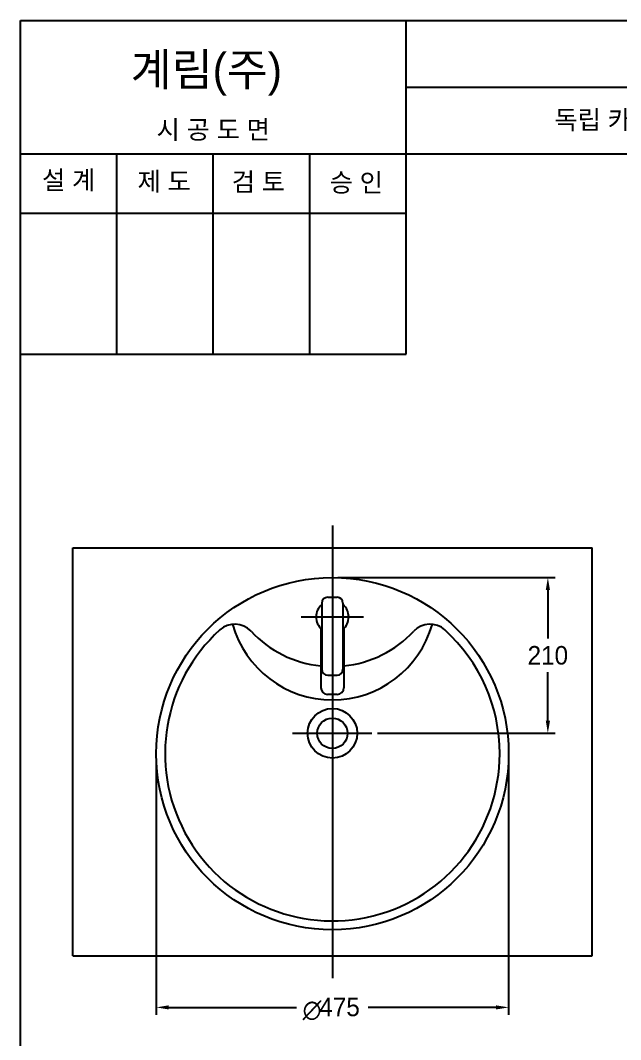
# Model space of a CAD drawing. Header units: millimetres. Extents: x 0 to 3800, y -67 to 2530.
# Drawn here: x 0 to 809, y 1156 to 2530 of the extents above; entities that cross this region are included whole.
import ezdxf
from ezdxf.enums import TextEntityAlignment as Align
from ezdxf.lldxf.tags import DXFTag

# ---------------------------------------------------------------- set-up
doc = ezdxf.new("R2010")
doc.units = ezdxf.units.MM
for name, color, linetype in [('TEXT', 7, 'Continuous'), ('내부선 및 부속', 4, 'Continuous'), ('도각라인', 255, 'Continuous'), ('외형선', 3, 'Continuous'), ('중심선', 1, 'DASHED'), ('치수선', 7, 'Continuous')]:
    doc.layers.add(name, color=color, linetype=linetype)
doc.styles.add('____', font='')
doc.styles.add('타이틀', font='H2GTRM.TTF', dxfattribs={"height": 25})
doc.styles.get('____').set_extended_font_data('굴림')
tags = doc.linetypes.add('DASHDOT', pattern=[70, 31, -13, 13, -13]).pattern_tags.tags
tags[10:11] = [DXFTag(74, 4), DXFTag(75, 0), DXFTag(340, '0'), DXFTag(46, 0.0), DXFTag(50, 0.0), DXFTag(44, 0.0), DXFTag(45, 0.0)]
tags[8:9] = [DXFTag(74, 4), DXFTag(75, 0), DXFTag(340, '0'), DXFTag(46, 0.0), DXFTag(50, 0.0), DXFTag(44, 0.0), DXFTag(45, 0.0)]
tags[6:7] = [DXFTag(74, 4), DXFTag(75, 0), DXFTag(340, '0'), DXFTag(46, 0.0), DXFTag(50, 0.0), DXFTag(44, 0.0), DXFTag(45, 0.0)]
tags[4:5] = [DXFTag(74, 4), DXFTag(75, 0), DXFTag(340, '0'), DXFTag(46, 0.0), DXFTag(50, 0.0), DXFTag(44, 0.0), DXFTag(45, 0.0)]
tags = doc.linetypes.add('DASHED', pattern=[25.72, 12.86, -12.86]).pattern_tags.tags
tags[6:7] = [DXFTag(74, 4), DXFTag(75, 0), DXFTag(340, '0'), DXFTag(46, 0.0), DXFTag(50, 0.0), DXFTag(44, 0.0), DXFTag(45, 0.0)]
tags[4:5] = [DXFTag(74, 4), DXFTag(75, 0), DXFTag(340, '0'), DXFTag(46, 0.0), DXFTag(50, 0.0), DXFTag(44, 0.0), DXFTag(45, 0.0)]
doc.dimstyles.new('MSADIM', dxfattribs={"dimtxt": 33, "dimasz": 17, "dimexe": 10, "dimexo": 7.5, "dimgap": 10, "dimtad": 0, "dimtih": 1, "dimtoh": 1, "dimdec": 0, "dimzin": 1, "dimdsep": 46, "dimtxsty": '____', "dimcen": 11.25, "dimadec": 0, "dimazin": 0, "dimtfac": 1, "dimtdec": 0, "dimtix": 1, "dimtmove": 0, "dimatfit": 3, "dimfxl": 1, "dimtolj": 1, "dimtzin": 1, "dimarcsym": 0})

# ---------------------------------------------------------------- blocks, each defined once
blk = doc.blocks.new('*D2')
at = {"layer": '치수선', "color": 0, "linetype": 'Continuous', "lineweight": -2, "transparency": 16777216}
for p, q in [((428, 1778.7), (720.9, 1778.7)), ((710.9, 1761.7), (710.9, 1696.6)), ((710.9, 1585.7), (710.9, 1650.9)), ((481.3, 1568.7), (720.9, 1568.7))]:
    blk.add_line(p, q, dxfattribs=at)
at = {"layer": '치수선', "color": 0, "linetype": 'Continuous', "transparency": 16777216}
for points in [[(708.1, 1761.7), (713.8, 1761.7), (710.9, 1778.7)], [(708.1, 1585.7), (713.8, 1585.7), (710.9, 1568.7)]]:
    blk.add_solid(points, dxfattribs=at)
at = {"layer": '치수선', "color": 0, "linetype": 'Continuous', "transparency": 16777216, "insert": (710.9, 1673.7), "char_height": 25, "attachment_point": 5, "style": '____'}
blk.add_mtext('\\A1;210', dxfattribs=at)

msp = doc.modelspace()

# ---------------------------------------------------------------- linework, layer by layer
at = {"layer": '내부선 및 부속', "linetype": 'Continuous'}
for p, q in [((70.5, 1818.7), (770.5, 1818.7)), ((70.5, 1268.7), (70.5, 1818.7)), ((770.5, 1268.7), (770.5, 1818.7)), ((414.2, 1752.2), (426.8, 1752.2)), ((406.2, 1744.2), (406.2, 1655)), ((434.8, 1744.2), (434.8, 1655)), ((404.9, 1710.2), (404.9, 1630.2)), ((436, 1710.2), (436, 1630.2)), ((414.2, 1647), (426.8, 1647)), ((427, 1621.2), (413.9, 1621.2)), ((70.5, 1268.7), (770.5, 1268.7))]:
    msp.add_line(p, q, dxfattribs=at)
for radius in [33.5, 20.5]:
    msp.add_circle((420.5, 1568.7), radius, dxfattribs=at)
for centre, radius, start, end in [((414.2, 1744.2), 8, 90, 180), ((426.8, 1744.2), 8, 0, 90), ((420.5, 1725.7), 22, 130.593, 229.407), ((420.5, 1725.7), 22, 310.593, 49.407), ((420.5, 1541.2), 225.5, 132.2865, 0), ((288.9, 1685.9), 30, 43.0485, 132.2865), ((420.5, 1753.7), 140, 195.7669, 344.2331), ((420.5, 1808.7), 150, 223.0485, 264.0497), ((420.5, 1808.7), 150, 275.9504, 316.9515), ((552, 1685.9), 30, 47.7135, 136.9515), ((420.5, 1541.2), 225.5, 0, 47.7135), ((414.2, 1655), 8, 180, 270), ((426.8, 1655), 8, 270, 0), ((413.9, 1630.2), 9, 180, 270), ((427, 1630.2), 9, 270, 0)]:
    msp.add_arc(centre, radius, start, end, dxfattribs=at)
at = {"layer": '도각라인', "color": 7}
for p, q in [((0, 0), (0, 2530)), ((0, 2530), (1800, 2530)), ((520, 2080), (520, 2530)), ((520, 2440), (1800, 2440)), ((0, 2350), (1800, 2350)), ((130, 2080), (130, 2350)), ((260, 2080), (260, 2350)), ((390, 2080), (390, 2350)), ((0, 2270), (520, 2270)), ((0, 2080), (520, 2080))]:
    msp.add_line(p, q, dxfattribs=at)
at = {"layer": '외형선', "linetype": 'Continuous'}
msp.add_circle((420.5, 1541.2), 237.5, dxfattribs=at)
at = {"layer": '중심선', "linetype": 'DASHDOT'}
for p, q in [((420.5, 1848.7), (420.5, 1238.7)), ((378.5, 1725.7), (462.5, 1725.7)), ((366.7, 1568.7), (473.8, 1568.7))]:
    msp.add_line(p, q, dxfattribs=at)
at = {"layer": '치수선', "linetype": 'Continuous'}
for p, q in [((183, 1533.7), (183, 1189.1)), ((658, 1533.7), (658, 1189.1)), ((200, 1199.1), (372.1, 1199.1)), ((641, 1199.1), (468.8, 1199.1))]:
    msp.add_line(p, q, dxfattribs=at)
for points in [[(200, 1201.9), (200, 1196.3), (183, 1199.1)], [(641, 1201.9), (641, 1196.3), (658, 1199.1)]]:
    msp.add_solid(points, dxfattribs=at)

# ---------------------------------------------------------------- texts
at = {"layer": 'TEXT', "style": '타이틀'}
msp.add_text('계림(주)', height=44, dxfattribs=at).set_placement((148.7, 2441.8))
for s, p in [('독립 카운터용 원형 세면기', (905.8, 2396)), ('시 공 도 면', (259.9, 2382.7)), ('설 계', (65, 2314.6)), ('제 도', (193.8, 2312.9)), ('검 토', (320.8, 2312.3)), ('승 인', (452.7, 2311.4))]:
    msp.add_text(s, height=25, dxfattribs=at).set_placement(p, align=Align.MIDDLE_CENTER)
at = {"layer": '치수선', "style": '____'}
for s, p in [('475', (402.9, 1187.2)), ('∅', (380.4, 1183.3))]:
    msp.add_text(s, height=25, dxfattribs=at).set_placement(p)

# ---------------------------------------------------------------- dimensions: what is measured, and where the dimension line sits
at = {"layer": '치수선', "linetype": 'Continuous'}
dim = msp.add_linear_dim(base=(710.9, 1568.7), p1=(420.5, 1778.7), p2=(473.8, 1568.7), angle=90, dimstyle='MSADIM', override={"dimtxt": 25}, dxfattribs=at)
dim.commit()
dim.dimension.update_dxf_attribs({"geometry": '*D2', "text_midpoint": (710.9, 1673.7), "dimtype": 160})

doc.saveas('drawing.dxf')
